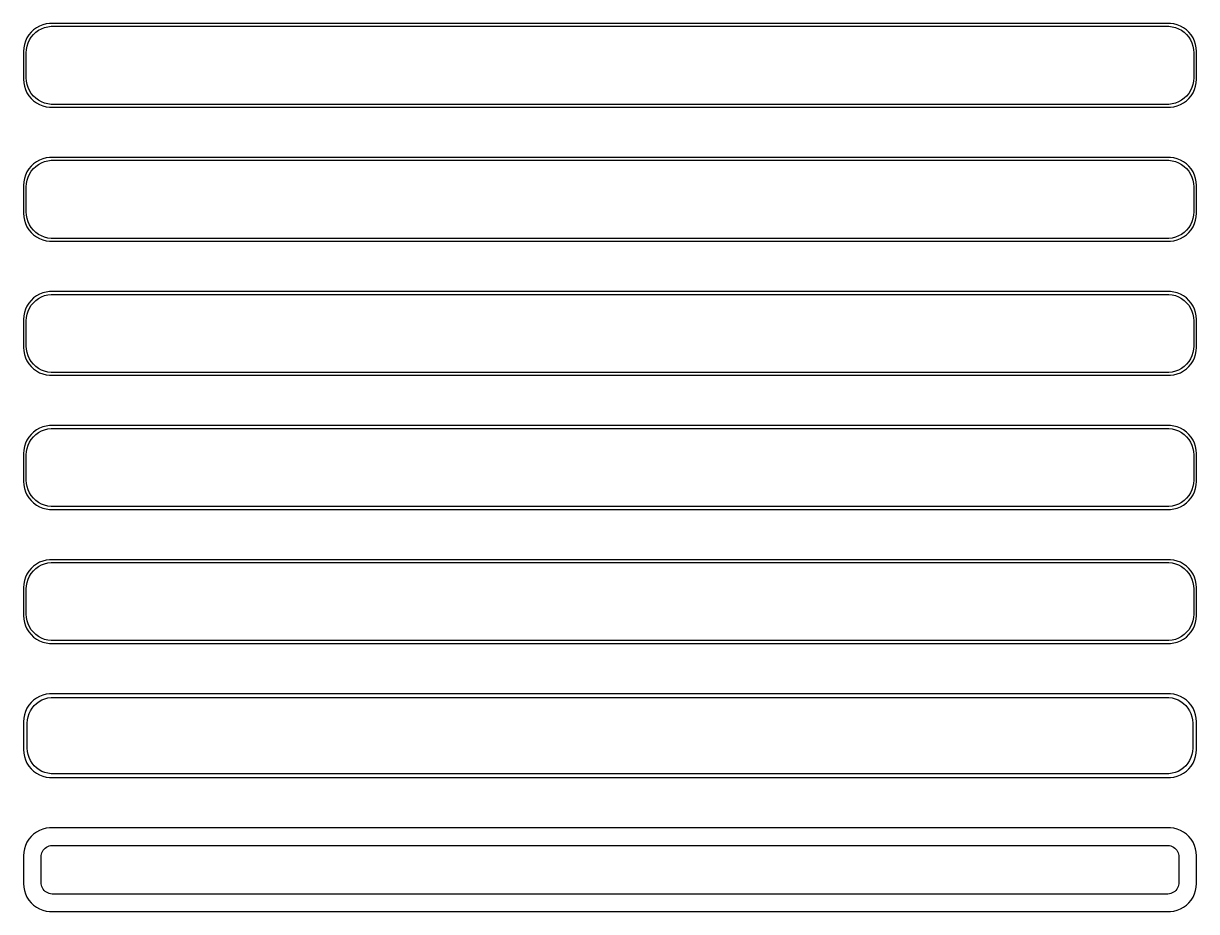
# Model space of a CAD drawing. Header units: metres. Extents: x -105 to 105, y 353 to 703.
# Drawn here: x -105 to 105, y 352.5 to 511.5 of the extents above; entities that cross this region are included whole.
import ezdxf

# ---------------------------------------------------------------- set-up
doc = ezdxf.new("R2010")
doc.units = ezdxf.units.M

msp = doc.modelspace()

# ---------------------------------------------------------------- linework, layer by layer
for p, q in [((-103.187, 510.353), (-103.645, 509.923)), ((-102.679, 510.722), (-103.187, 510.353)), ((-102.129, 511.024), (-102.679, 510.722)), ((-102.295, 510.261), (-101.772, 510.548)), ((-101.545, 511.255), (-102.129, 511.024)), ((-101.772, 510.548), (-101.218, 510.768)), ((-100.937, 511.411), (-101.545, 511.255)), ((-101.218, 510.768), (-100.64, 510.916)), ((-100.314, 511.49), (-100.937, 511.411)), ((-100.64, 510.916), (-100.048, 510.991)), ((100.314, 511.49), (-100.314, 511.49)), ((-100.048, 510.991), (100.048, 510.991)), ((100.048, 510.991), (100.64, 510.916)), ((100.937, 511.411), (100.314, 511.49)), ((100.64, 510.916), (101.218, 510.768)), ((101.545, 511.255), (100.937, 511.411)), ((101.218, 510.768), (101.772, 510.548)), ((102.129, 511.024), (101.545, 511.255)), ((101.772, 510.548), (102.295, 510.261)), ((102.679, 510.722), (102.129, 511.024)), ((103.187, 510.353), (102.679, 510.722)), ((103.645, 509.923), (103.187, 510.353)), ((-104.649, 508.341), (-104.843, 507.743)), ((-104.382, 508.909), (-104.649, 508.341)), ((-104.045, 509.439), (-104.382, 508.909)), ((-104.166, 507.999), (-103.912, 508.538)), ((-103.645, 509.923), (-104.045, 509.439)), ((-103.912, 508.538), (-103.593, 509.042)), ((-103.593, 509.042), (-103.213, 509.502)), ((-103.213, 509.502), (-102.778, 509.91)), ((-102.778, 509.91), (-102.295, 510.261)), ((102.295, 510.261), (102.778, 509.91)), ((102.778, 509.91), (103.213, 509.502)), ((103.213, 509.502), (103.593, 509.042)), ((103.593, 509.042), (103.912, 508.538)), ((104.045, 509.439), (103.645, 509.923)), ((103.912, 508.538), (104.166, 507.999)), ((104.382, 508.909), (104.045, 509.439)), ((104.649, 508.341), (104.382, 508.909)), ((104.843, 507.743), (104.649, 508.341)), ((-104.961, 507.127), (-105, 506.5)), ((-105, 506.5), (-105, 501.5)), ((-104.843, 507.743), (-104.961, 507.127)), ((-104.5, 506.25), (-104.463, 506.845)), ((-104.5, 501.75), (-104.5, 506.25)), ((-104.463, 506.845), (-104.351, 507.431)), ((-104.351, 507.431), (-104.166, 507.999)), ((104.166, 507.999), (104.351, 507.431)), ((104.351, 507.431), (104.463, 506.845)), ((104.463, 506.845), (104.5, 506.25)), ((104.5, 506.25), (104.5, 501.75)), ((104.961, 507.127), (104.843, 507.743)), ((105, 506.5), (104.961, 507.127)), ((105, 501.5), (105, 506.5)), ((-105, 501.5), (-104.961, 500.873)), ((-104.961, 500.873), (-104.843, 500.257)), ((-104.843, 500.257), (-104.649, 499.659)), ((-104.463, 501.155), (-104.5, 501.75)), ((-104.351, 500.569), (-104.463, 501.155)), ((-104.166, 500.001), (-104.351, 500.569)), ((-103.912, 499.462), (-104.166, 500.001)), ((104.166, 500.001), (103.912, 499.462)), ((104.351, 500.569), (104.166, 500.001)), ((104.463, 501.155), (104.351, 500.569)), ((104.5, 501.75), (104.463, 501.155)), ((104.649, 499.659), (104.843, 500.257)), ((104.843, 500.257), (104.961, 500.873)), ((104.961, 500.873), (105, 501.5)), ((-104.649, 499.659), (-104.382, 499.091)), ((-104.382, 499.091), (-104.045, 498.561)), ((-104.045, 498.561), (-103.645, 498.077)), ((-103.593, 498.958), (-103.912, 499.462)), ((-103.645, 498.077), (-103.187, 497.647)), ((-103.213, 498.498), (-103.593, 498.958)), ((-102.778, 498.09), (-103.213, 498.498)), ((-102.295, 497.739), (-102.778, 498.09)), ((-101.772, 497.452), (-102.295, 497.739)), ((102.295, 497.739), (101.772, 497.452)), ((102.778, 498.09), (102.295, 497.739)), ((103.213, 498.498), (102.778, 498.09)), ((103.187, 497.647), (103.645, 498.077)), ((103.593, 498.958), (103.213, 498.498)), ((103.912, 499.462), (103.593, 498.958)), ((103.645, 498.077), (104.045, 498.561)), ((104.045, 498.561), (104.382, 499.091)), ((104.382, 499.091), (104.649, 499.659)), ((-103.187, 497.647), (-102.679, 497.278)), ((-102.679, 497.278), (-102.129, 496.976)), ((-102.129, 496.976), (-101.545, 496.745)), ((-101.218, 497.232), (-101.772, 497.452)), ((-101.545, 496.745), (-100.937, 496.589)), ((-100.64, 497.084), (-101.218, 497.232)), ((-100.937, 496.589), (-100.314, 496.51)), ((-100.048, 497.009), (-100.64, 497.084)), ((-100.314, 496.51), (100.314, 496.51)), ((100.048, 497.009), (-100.048, 497.009)), ((100.64, 497.084), (100.048, 497.009)), ((100.314, 496.51), (100.937, 496.589)), ((101.218, 497.232), (100.64, 497.084)), ((100.937, 496.589), (101.545, 496.745)), ((101.772, 497.452), (101.218, 497.232)), ((101.545, 496.745), (102.129, 496.976)), ((102.129, 496.976), (102.679, 497.278)), ((102.679, 497.278), (103.187, 497.647)), ((-101.545, 487.255), (-102.129, 487.024)), ((-100.937, 487.411), (-101.545, 487.255)), ((-100.314, 487.49), (-100.937, 487.411)), ((100.314, 487.49), (-100.314, 487.49)), ((100.937, 487.411), (100.314, 487.49)), ((101.545, 487.255), (100.937, 487.411)), ((102.129, 487.024), (101.545, 487.255)), ((-104.045, 485.439), (-104.382, 484.909)), ((-103.645, 485.923), (-104.045, 485.439)), ((-103.187, 486.353), (-103.645, 485.923)), ((-103.593, 485.042), (-103.213, 485.502)), ((-103.213, 485.502), (-102.778, 485.91)), ((-102.679, 486.722), (-103.187, 486.353)), ((-102.778, 485.91), (-102.295, 486.261)), ((-102.129, 487.024), (-102.679, 486.722)), ((-102.295, 486.261), (-101.772, 486.548)), ((-101.772, 486.548), (-101.218, 486.768)), ((-101.218, 486.768), (-100.64, 486.916)), ((-100.64, 486.916), (-100.048, 486.991)), ((-100.048, 486.991), (100.048, 486.991)), ((100.048, 486.991), (100.64, 486.916)), ((100.64, 486.916), (101.218, 486.768)), ((101.218, 486.768), (101.772, 486.548)), ((101.772, 486.548), (102.295, 486.261)), ((102.679, 486.722), (102.129, 487.024)), ((102.295, 486.261), (102.778, 485.91)), ((103.187, 486.353), (102.679, 486.722)), ((102.778, 485.91), (103.213, 485.502)), ((103.645, 485.923), (103.187, 486.353)), ((103.213, 485.502), (103.593, 485.042)), ((104.045, 485.439), (103.645, 485.923)), ((104.382, 484.909), (104.045, 485.439)), ((-104.961, 483.127), (-105, 482.5)), ((-104.843, 483.743), (-104.961, 483.127)), ((-104.649, 484.341), (-104.843, 483.743)), ((-104.382, 484.909), (-104.649, 484.341)), ((-104.463, 482.845), (-104.351, 483.431)), ((-104.351, 483.431), (-104.166, 483.999)), ((-104.166, 483.999), (-103.912, 484.538)), ((-103.912, 484.538), (-103.593, 485.042)), ((103.593, 485.042), (103.912, 484.538)), ((103.912, 484.538), (104.166, 483.999)), ((104.166, 483.999), (104.351, 483.431)), ((104.351, 483.431), (104.463, 482.845)), ((104.649, 484.341), (104.382, 484.909)), ((104.843, 483.743), (104.649, 484.341)), ((104.961, 483.127), (104.843, 483.743)), ((105, 482.5), (104.961, 483.127)), ((-105, 482.5), (-105, 477.5)), ((-104.5, 482.25), (-104.463, 482.845)), ((-104.5, 477.75), (-104.5, 482.25)), ((104.463, 482.845), (104.5, 482.25)), ((104.5, 482.25), (104.5, 477.75)), ((105, 477.5), (105, 482.5)), ((-105, 477.5), (-104.961, 476.873)), ((-104.961, 476.873), (-104.843, 476.257)), ((-104.463, 477.155), (-104.5, 477.75)), ((-104.351, 476.569), (-104.463, 477.155)), ((104.463, 477.155), (104.351, 476.569)), ((104.5, 477.75), (104.463, 477.155)), ((104.843, 476.257), (104.961, 476.873)), ((104.961, 476.873), (105, 477.5)), ((-104.843, 476.257), (-104.649, 475.659)), ((-104.649, 475.659), (-104.382, 475.091)), ((-104.382, 475.091), (-104.045, 474.561)), ((-104.166, 476.001), (-104.351, 476.569)), ((-103.912, 475.462), (-104.166, 476.001)), ((-103.593, 474.958), (-103.912, 475.462)), ((-103.213, 474.498), (-103.593, 474.958)), ((103.593, 474.958), (103.213, 474.498)), ((103.912, 475.462), (103.593, 474.958)), ((104.166, 476.001), (103.912, 475.462)), ((104.045, 474.561), (104.382, 475.091)), ((104.351, 476.569), (104.166, 476.001)), ((104.382, 475.091), (104.649, 475.659)), ((104.649, 475.659), (104.843, 476.257)), ((-104.045, 474.561), (-103.645, 474.077)), ((-103.645, 474.077), (-103.187, 473.647)), ((-102.778, 474.09), (-103.213, 474.498)), ((-103.187, 473.647), (-102.679, 473.278)), ((-102.295, 473.739), (-102.778, 474.09)), ((-102.679, 473.278), (-102.129, 472.976)), ((-101.772, 473.452), (-102.295, 473.739)), ((-102.129, 472.976), (-101.545, 472.745)), ((-101.218, 473.232), (-101.772, 473.452)), ((-101.545, 472.745), (-100.937, 472.589)), ((-100.64, 473.084), (-101.218, 473.232)), ((-100.937, 472.589), (-100.314, 472.51)), ((-100.048, 473.009), (-100.64, 473.084)), ((-100.314, 472.51), (100.314, 472.51)), ((100.048, 473.009), (-100.048, 473.009)), ((100.64, 473.084), (100.048, 473.009)), ((100.314, 472.51), (100.937, 472.589)), ((101.218, 473.232), (100.64, 473.084)), ((100.937, 472.589), (101.545, 472.745)), ((101.772, 473.452), (101.218, 473.232)), ((101.545, 472.745), (102.129, 472.976)), ((102.295, 473.739), (101.772, 473.452)), ((102.129, 472.976), (102.679, 473.278)), ((102.778, 474.09), (102.295, 473.739)), ((102.679, 473.278), (103.187, 473.647)), ((103.213, 474.498), (102.778, 474.09)), ((103.187, 473.647), (103.645, 474.077)), ((103.645, 474.077), (104.045, 474.561)), ((-103.187, 462.353), (-103.645, 461.923)), ((-102.679, 462.722), (-103.187, 462.353)), ((-102.778, 461.91), (-102.295, 462.261)), ((-102.129, 463.024), (-102.679, 462.722)), ((-102.295, 462.261), (-101.772, 462.548)), ((-101.545, 463.255), (-102.129, 463.024)), ((-101.772, 462.548), (-101.218, 462.768)), ((-100.937, 463.411), (-101.545, 463.255)), ((-101.218, 462.768), (-100.64, 462.916)), ((-100.314, 463.49), (-100.937, 463.411)), ((-100.64, 462.916), (-100.048, 462.991)), ((100.314, 463.49), (-100.314, 463.49)), ((-100.048, 462.991), (100.048, 462.991)), ((100.048, 462.991), (100.64, 462.916)), ((100.937, 463.411), (100.314, 463.49)), ((100.64, 462.916), (101.218, 462.768)), ((101.545, 463.255), (100.937, 463.411)), ((101.218, 462.768), (101.772, 462.548)), ((102.129, 463.024), (101.545, 463.255)), ((101.772, 462.548), (102.295, 462.261)), ((102.679, 462.722), (102.129, 463.024)), ((102.295, 462.261), (102.778, 461.91)), ((103.187, 462.353), (102.679, 462.722)), ((103.645, 461.923), (103.187, 462.353)), ((-104.649, 460.341), (-104.843, 459.743)), ((-104.382, 460.909), (-104.649, 460.341)), ((-104.045, 461.439), (-104.382, 460.909)), ((-104.351, 459.431), (-104.166, 459.999)), ((-104.166, 459.999), (-103.912, 460.538)), ((-103.645, 461.923), (-104.045, 461.439)), ((-103.912, 460.538), (-103.593, 461.042)), ((-103.593, 461.042), (-103.213, 461.502)), ((-103.213, 461.502), (-102.778, 461.91)), ((102.778, 461.91), (103.213, 461.502)), ((103.213, 461.502), (103.593, 461.042)), ((103.593, 461.042), (103.912, 460.538)), ((104.045, 461.439), (103.645, 461.923)), ((103.912, 460.538), (104.166, 459.999)), ((104.382, 460.909), (104.045, 461.439)), ((104.166, 459.999), (104.351, 459.431)), ((104.649, 460.341), (104.382, 460.909)), ((104.843, 459.743), (104.649, 460.341)), ((-104.961, 459.127), (-105, 458.5)), ((-105, 458.5), (-105, 453.5)), ((-104.843, 459.743), (-104.961, 459.127)), ((-104.5, 458.25), (-104.463, 458.845)), ((-104.5, 453.75), (-104.5, 458.25)), ((-104.463, 458.845), (-104.351, 459.431)), ((104.351, 459.431), (104.463, 458.845)), ((104.463, 458.845), (104.5, 458.25)), ((104.5, 458.25), (104.5, 453.75)), ((104.961, 459.127), (104.843, 459.743)), ((105, 458.5), (104.961, 459.127)), ((105, 453.5), (105, 458.5)), ((-104.463, 453.155), (-104.5, 453.75)), ((104.5, 453.75), (104.463, 453.155)), ((-105, 453.5), (-104.961, 452.873)), ((-104.961, 452.873), (-104.843, 452.257)), ((-104.843, 452.257), (-104.649, 451.659)), ((-104.649, 451.659), (-104.382, 451.091)), ((-104.351, 452.569), (-104.463, 453.155)), ((-104.166, 452.001), (-104.351, 452.569)), ((-103.912, 451.462), (-104.166, 452.001)), ((104.166, 452.001), (103.912, 451.462)), ((104.351, 452.569), (104.166, 452.001)), ((104.463, 453.155), (104.351, 452.569)), ((104.382, 451.091), (104.649, 451.659)), ((104.649, 451.659), (104.843, 452.257)), ((104.843, 452.257), (104.961, 452.873)), ((104.961, 452.873), (105, 453.5)), ((-104.382, 451.091), (-104.045, 450.561)), ((-104.045, 450.561), (-103.645, 450.077)), ((-103.593, 450.958), (-103.912, 451.462)), ((-103.645, 450.077), (-103.187, 449.647)), ((-103.213, 450.498), (-103.593, 450.958)), ((-102.778, 450.09), (-103.213, 450.498)), ((-103.187, 449.647), (-102.679, 449.278)), ((-102.295, 449.739), (-102.778, 450.09)), ((-101.772, 449.452), (-102.295, 449.739)), ((-101.218, 449.232), (-101.772, 449.452)), ((101.772, 449.452), (101.218, 449.232)), ((102.295, 449.739), (101.772, 449.452)), ((102.778, 450.09), (102.295, 449.739)), ((102.679, 449.278), (103.187, 449.647)), ((103.213, 450.498), (102.778, 450.09)), ((103.187, 449.647), (103.645, 450.077)), ((103.593, 450.958), (103.213, 450.498)), ((103.912, 451.462), (103.593, 450.958)), ((103.645, 450.077), (104.045, 450.561)), ((104.045, 450.561), (104.382, 451.091)), ((-102.679, 449.278), (-102.129, 448.976)), ((-102.129, 448.976), (-101.545, 448.745)), ((-101.545, 448.745), (-100.937, 448.589)), ((-100.64, 449.084), (-101.218, 449.232)), ((-100.937, 448.589), (-100.314, 448.51)), ((-100.048, 449.009), (-100.64, 449.084)), ((-100.314, 448.51), (100.314, 448.51)), ((100.048, 449.009), (-100.048, 449.009)), ((100.64, 449.084), (100.048, 449.009)), ((100.314, 448.51), (100.937, 448.589)), ((101.218, 449.232), (100.64, 449.084)), ((100.937, 448.589), (101.545, 448.745)), ((101.545, 448.745), (102.129, 448.976)), ((102.129, 448.976), (102.679, 449.278)), ((-102.129, 439.024), (-102.679, 438.722)), ((-101.545, 439.255), (-102.129, 439.024)), ((-100.937, 439.411), (-101.545, 439.255)), ((-101.218, 438.768), (-100.64, 438.916)), ((-100.314, 439.49), (-100.937, 439.411)), ((-100.64, 438.916), (-100.048, 438.991)), ((100.314, 439.49), (-100.314, 439.49)), ((-100.048, 438.991), (100.048, 438.991)), ((100.048, 438.991), (100.64, 438.916)), ((100.937, 439.411), (100.314, 439.49)), ((100.64, 438.916), (101.218, 438.768)), ((101.545, 439.255), (100.937, 439.411)), ((102.129, 439.024), (101.545, 439.255)), ((102.679, 438.722), (102.129, 439.024)), ((-104.382, 436.909), (-104.649, 436.341)), ((-104.045, 437.439), (-104.382, 436.909)), ((-103.645, 437.923), (-104.045, 437.439)), ((-103.912, 436.538), (-103.593, 437.042)), ((-103.187, 438.353), (-103.645, 437.923)), ((-103.593, 437.042), (-103.213, 437.502)), ((-103.213, 437.502), (-102.778, 437.91)), ((-102.679, 438.722), (-103.187, 438.353)), ((-102.778, 437.91), (-102.295, 438.261)), ((-102.295, 438.261), (-101.772, 438.548)), ((-101.772, 438.548), (-101.218, 438.768)), ((101.218, 438.768), (101.772, 438.548)), ((101.772, 438.548), (102.295, 438.261)), ((102.295, 438.261), (102.778, 437.91)), ((103.187, 438.353), (102.679, 438.722)), ((102.778, 437.91), (103.213, 437.502)), ((103.645, 437.923), (103.187, 438.353)), ((103.213, 437.502), (103.593, 437.042)), ((103.593, 437.042), (103.912, 436.538)), ((104.045, 437.439), (103.645, 437.923)), ((104.382, 436.909), (104.045, 437.439)), ((104.649, 436.341), (104.382, 436.909)), ((-104.961, 435.127), (-105, 434.5)), ((-104.843, 435.743), (-104.961, 435.127)), ((-104.649, 436.341), (-104.843, 435.743)), ((-104.5, 434.25), (-104.463, 434.845)), ((-104.463, 434.845), (-104.351, 435.431)), ((-104.351, 435.431), (-104.166, 435.999)), ((-104.166, 435.999), (-103.912, 436.538)), ((103.912, 436.538), (104.166, 435.999)), ((104.166, 435.999), (104.351, 435.431)), ((104.351, 435.431), (104.463, 434.845)), ((104.463, 434.845), (104.5, 434.25)), ((104.843, 435.743), (104.649, 436.341)), ((104.961, 435.127), (104.843, 435.743)), ((105, 434.5), (104.961, 435.127)), ((-105, 434.5), (-105, 429.5)), ((-104.5, 429.75), (-104.5, 434.25)), ((104.5, 434.25), (104.5, 429.75)), ((105, 429.5), (105, 434.5)), ((-105, 429.5), (-104.961, 428.873)), ((-104.961, 428.873), (-104.843, 428.257)), ((-104.463, 429.155), (-104.5, 429.75)), ((-104.351, 428.569), (-104.463, 429.155)), ((-104.166, 428.001), (-104.351, 428.569)), ((104.351, 428.569), (104.166, 428.001)), ((104.463, 429.155), (104.351, 428.569)), ((104.5, 429.75), (104.463, 429.155)), ((104.843, 428.257), (104.961, 428.873)), ((104.961, 428.873), (105, 429.5)), ((-104.843, 428.257), (-104.649, 427.659)), ((-104.649, 427.659), (-104.382, 427.091)), ((-104.382, 427.091), (-104.045, 426.561)), ((-103.912, 427.462), (-104.166, 428.001)), ((-104.045, 426.561), (-103.645, 426.077)), ((-103.593, 426.958), (-103.912, 427.462)), ((-103.213, 426.498), (-103.593, 426.958)), ((-102.778, 426.09), (-103.213, 426.498)), ((103.213, 426.498), (102.778, 426.09)), ((103.593, 426.958), (103.213, 426.498)), ((103.912, 427.462), (103.593, 426.958)), ((103.645, 426.077), (104.045, 426.561)), ((104.166, 428.001), (103.912, 427.462)), ((104.045, 426.561), (104.382, 427.091)), ((104.382, 427.091), (104.649, 427.659)), ((104.649, 427.659), (104.843, 428.257)), ((-103.645, 426.077), (-103.187, 425.647)), ((-103.187, 425.647), (-102.679, 425.278)), ((-102.295, 425.739), (-102.778, 426.09)), ((-102.679, 425.278), (-102.129, 424.976)), ((-101.772, 425.452), (-102.295, 425.739)), ((-102.129, 424.976), (-101.545, 424.745)), ((-101.218, 425.232), (-101.772, 425.452)), ((-101.545, 424.745), (-100.937, 424.589)), ((-100.64, 425.084), (-101.218, 425.232)), ((-100.937, 424.589), (-100.314, 424.51)), ((-100.048, 425.009), (-100.64, 425.084)), ((-100.314, 424.51), (100.314, 424.51)), ((100.048, 425.009), (-100.048, 425.009)), ((100.64, 425.084), (100.048, 425.009)), ((100.314, 424.51), (100.937, 424.589)), ((101.218, 425.232), (100.64, 425.084)), ((100.937, 424.589), (101.545, 424.745)), ((101.772, 425.452), (101.218, 425.232)), ((101.545, 424.745), (102.129, 424.976)), ((102.295, 425.739), (101.772, 425.452)), ((102.129, 424.976), (102.679, 425.278)), ((102.778, 426.09), (102.295, 425.739)), ((102.679, 425.278), (103.187, 425.647)), ((103.187, 425.647), (103.645, 426.077)), ((-103.645, 413.923), (-104.045, 413.439)), ((-103.187, 414.353), (-103.645, 413.923)), ((-103.213, 413.502), (-102.778, 413.91)), ((-102.679, 414.722), (-103.187, 414.353)), ((-102.778, 413.91), (-102.295, 414.261)), ((-102.129, 415.024), (-102.679, 414.722)), ((-102.295, 414.261), (-101.772, 414.548)), ((-101.545, 415.255), (-102.129, 415.024)), ((-101.772, 414.548), (-101.218, 414.768)), ((-100.937, 415.411), (-101.545, 415.255)), ((-101.218, 414.768), (-100.64, 414.916)), ((-100.314, 415.49), (-100.937, 415.411)), ((-100.64, 414.916), (-100.048, 414.991)), ((100.314, 415.49), (-100.314, 415.49)), ((-100.048, 414.991), (100.048, 414.991)), ((100.048, 414.991), (100.64, 414.916)), ((100.937, 415.411), (100.314, 415.49)), ((100.64, 414.916), (101.218, 414.768)), ((101.545, 415.255), (100.937, 415.411)), ((101.218, 414.768), (101.772, 414.548)), ((102.129, 415.024), (101.545, 415.255)), ((101.772, 414.548), (102.295, 414.261)), ((102.679, 414.722), (102.129, 415.024)), ((102.295, 414.261), (102.778, 413.91)), ((103.187, 414.353), (102.679, 414.722)), ((102.778, 413.91), (103.213, 413.502)), ((103.645, 413.923), (103.187, 414.353)), ((104.045, 413.439), (103.645, 413.923)), ((-104.843, 411.743), (-104.961, 411.127)), ((-104.649, 412.341), (-104.843, 411.743)), ((-104.382, 412.909), (-104.649, 412.341)), ((-104.045, 413.439), (-104.382, 412.909)), ((-104.351, 411.431), (-104.166, 411.999)), ((-104.166, 411.999), (-103.912, 412.538)), ((-103.912, 412.538), (-103.593, 413.042)), ((-103.593, 413.042), (-103.213, 413.502)), ((103.213, 413.502), (103.593, 413.042)), ((103.593, 413.042), (103.912, 412.538)), ((103.912, 412.538), (104.166, 411.999)), ((104.382, 412.909), (104.045, 413.439)), ((104.166, 411.999), (104.351, 411.431)), ((104.649, 412.341), (104.382, 412.909)), ((104.843, 411.743), (104.649, 412.341)), ((104.961, 411.127), (104.843, 411.743)), ((-104.961, 411.127), (-105, 410.5)), ((-105, 410.5), (-105, 405.5)), ((-104.5, 410.25), (-104.463, 410.845)), ((-104.5, 405.75), (-104.5, 410.25)), ((-104.463, 410.845), (-104.351, 411.431)), ((104.351, 411.431), (104.463, 410.845)), ((104.463, 410.845), (104.5, 410.25)), ((104.5, 410.25), (104.5, 405.75)), ((105, 410.5), (104.961, 411.127)), ((105, 405.5), (105, 410.5)), ((-105, 405.5), (-104.961, 404.873)), ((-104.463, 405.155), (-104.5, 405.75)), ((104.5, 405.75), (104.463, 405.155)), ((104.961, 404.873), (105, 405.5)), ((-104.961, 404.873), (-104.843, 404.257)), ((-104.843, 404.257), (-104.649, 403.659)), ((-104.649, 403.659), (-104.382, 403.091)), ((-104.351, 404.569), (-104.463, 405.155)), ((-104.166, 404.001), (-104.351, 404.569)), ((-103.912, 403.462), (-104.166, 404.001)), ((-103.593, 402.958), (-103.912, 403.462)), ((103.912, 403.462), (103.593, 402.958)), ((104.166, 404.001), (103.912, 403.462)), ((104.351, 404.569), (104.166, 404.001)), ((104.463, 405.155), (104.351, 404.569)), ((104.382, 403.091), (104.649, 403.659)), ((104.649, 403.659), (104.843, 404.257)), ((104.843, 404.257), (104.961, 404.873)), ((-104.382, 403.091), (-104.045, 402.561)), ((-104.045, 402.561), (-103.645, 402.077)), ((-103.645, 402.077), (-103.187, 401.647)), ((-103.213, 402.498), (-103.593, 402.958)), ((-102.778, 402.09), (-103.213, 402.498)), ((-103.187, 401.647), (-102.679, 401.278)), ((-102.295, 401.739), (-102.778, 402.09)), ((-102.679, 401.278), (-102.129, 400.976)), ((-101.772, 401.452), (-102.295, 401.739)), ((-101.218, 401.232), (-101.772, 401.452)), ((-100.64, 401.084), (-101.218, 401.232)), ((101.218, 401.232), (100.64, 401.084)), ((101.772, 401.452), (101.218, 401.232)), ((102.295, 401.739), (101.772, 401.452)), ((102.129, 400.976), (102.679, 401.278)), ((102.778, 402.09), (102.295, 401.739)), ((102.679, 401.278), (103.187, 401.647)), ((103.213, 402.498), (102.778, 402.09)), ((103.187, 401.647), (103.645, 402.077)), ((103.593, 402.958), (103.213, 402.498)), ((103.645, 402.077), (104.045, 402.561)), ((104.045, 402.561), (104.382, 403.091)), ((-102.129, 400.976), (-101.545, 400.745)), ((-101.545, 400.745), (-100.937, 400.589)), ((-100.937, 400.589), (-100.314, 400.51)), ((-100.048, 401.009), (-100.64, 401.084)), ((-100.314, 400.51), (100.314, 400.51)), ((100.048, 401.009), (-100.048, 401.009)), ((100.64, 401.084), (100.048, 401.009)), ((100.314, 400.51), (100.937, 400.589)), ((100.937, 400.589), (101.545, 400.745)), ((101.545, 400.745), (102.129, 400.976)), ((-102.679, 390.722), (-103.187, 390.353)), ((-102.129, 391.024), (-102.679, 390.722)), ((-101.545, 391.255), (-102.129, 391.024)), ((-101.699, 390.393), (-101.165, 390.604)), ((-100.937, 391.411), (-101.545, 391.255)), ((-101.165, 390.604), (-100.608, 390.747)), ((-100.314, 391.49), (-100.937, 391.411)), ((-100.608, 390.747), (-100.037, 390.819)), ((100.314, 391.49), (-100.314, 391.49)), ((-100.037, 390.819), (100.037, 390.819)), ((100.037, 390.819), (100.608, 390.747)), ((100.937, 391.411), (100.314, 391.49)), ((100.608, 390.747), (101.165, 390.604)), ((101.545, 391.255), (100.937, 391.411)), ((101.165, 390.604), (101.699, 390.393)), ((102.129, 391.024), (101.545, 391.255)), ((102.679, 390.722), (102.129, 391.024)), ((103.187, 390.353), (102.679, 390.722)), ((-104.382, 388.909), (-104.649, 388.341)), ((-104.045, 389.439), (-104.382, 388.909)), ((-103.645, 389.923), (-104.045, 389.439)), ((-103.762, 388.456), (-103.454, 388.941)), ((-103.187, 390.353), (-103.645, 389.923)), ((-103.454, 388.941), (-103.088, 389.384)), ((-103.088, 389.384), (-102.668, 389.778)), ((-102.668, 389.778), (-102.203, 390.116)), ((-102.203, 390.116), (-101.699, 390.393)), ((101.699, 390.393), (102.203, 390.116)), ((102.203, 390.116), (102.668, 389.778)), ((102.668, 389.778), (103.088, 389.384)), ((103.088, 389.384), (103.454, 388.941)), ((103.645, 389.923), (103.187, 390.353)), ((103.454, 388.941), (103.762, 388.456)), ((104.045, 389.439), (103.645, 389.923)), ((104.382, 388.909), (104.045, 389.439)), ((104.649, 388.341), (104.382, 388.909)), ((-104.961, 387.127), (-105, 386.5)), ((-105, 386.5), (-105, 381.5)), ((-104.843, 387.743), (-104.961, 387.127)), ((-104.649, 388.341), (-104.843, 387.743)), ((-104.328, 386.25), (-104.292, 386.824)), ((-104.292, 386.824), (-104.185, 387.389)), ((-104.185, 387.389), (-104.007, 387.935)), ((-104.007, 387.935), (-103.762, 388.456)), ((103.762, 388.456), (104.007, 387.935)), ((104.007, 387.935), (104.185, 387.389)), ((104.185, 387.389), (104.292, 386.824)), ((104.292, 386.824), (104.328, 386.25)), ((104.843, 387.743), (104.649, 388.341)), ((104.961, 387.127), (104.843, 387.743)), ((105, 386.5), (104.961, 387.127)), ((105, 381.5), (105, 386.5)), ((-104.328, 381.75), (-104.328, 386.25)), ((104.328, 386.25), (104.328, 381.75)), ((-105, 381.5), (-104.961, 380.873)), ((-104.961, 380.873), (-104.843, 380.257)), ((-104.843, 380.257), (-104.649, 379.659)), ((-104.292, 381.176), (-104.328, 381.75)), ((-104.185, 380.611), (-104.292, 381.176)), ((-104.007, 380.065), (-104.185, 380.611)), ((104.185, 380.611), (104.007, 380.065)), ((104.292, 381.176), (104.185, 380.611)), ((104.328, 381.75), (104.292, 381.176)), ((104.649, 379.659), (104.843, 380.257)), ((104.843, 380.257), (104.961, 380.873)), ((104.961, 380.873), (105, 381.5)), ((-104.649, 379.659), (-104.382, 379.091)), ((-104.382, 379.091), (-104.045, 378.561)), ((-104.045, 378.561), (-103.645, 378.077)), ((-103.762, 379.544), (-104.007, 380.065)), ((-103.454, 379.059), (-103.762, 379.544)), ((-103.645, 378.077), (-103.187, 377.647)), ((-103.088, 378.616), (-103.454, 379.059)), ((-102.668, 378.222), (-103.088, 378.616)), ((-102.203, 377.884), (-102.668, 378.222)), ((102.668, 378.222), (102.203, 377.884)), ((103.088, 378.616), (102.668, 378.222)), ((103.454, 379.059), (103.088, 378.616)), ((103.187, 377.647), (103.645, 378.077)), ((103.762, 379.544), (103.454, 379.059)), ((103.645, 378.077), (104.045, 378.561)), ((104.007, 380.065), (103.762, 379.544)), ((104.045, 378.561), (104.382, 379.091)), ((104.382, 379.091), (104.649, 379.659)), ((-103.187, 377.647), (-102.679, 377.278)), ((-102.679, 377.278), (-102.129, 376.976)), ((-101.699, 377.607), (-102.203, 377.884)), ((-102.129, 376.976), (-101.545, 376.745)), ((-101.165, 377.396), (-101.699, 377.607)), ((-101.545, 376.745), (-100.937, 376.589)), ((-100.608, 377.253), (-101.165, 377.396)), ((-100.937, 376.589), (-100.314, 376.51)), ((-100.037, 377.181), (-100.608, 377.253)), ((-100.314, 376.51), (100.314, 376.51)), ((100.037, 377.181), (-100.037, 377.181)), ((100.608, 377.253), (100.037, 377.181)), ((100.314, 376.51), (100.937, 376.589)), ((101.165, 377.396), (100.608, 377.253)), ((100.937, 376.589), (101.545, 376.745)), ((101.699, 377.607), (101.165, 377.396)), ((101.545, 376.745), (102.129, 376.976)), ((102.203, 377.884), (101.699, 377.607)), ((102.129, 376.976), (102.679, 377.278)), ((102.679, 377.278), (103.187, 377.647)), ((-104.045, 365.439), (-104.382, 364.909)), ((-103.645, 365.923), (-104.045, 365.439)), ((-103.187, 366.353), (-103.645, 365.923)), ((-102.679, 366.722), (-103.187, 366.353)), ((-102.129, 367.024), (-102.679, 366.722)), ((-101.545, 367.255), (-102.129, 367.024)), ((-100.937, 367.411), (-101.545, 367.255)), ((-100.314, 367.49), (-100.937, 367.411)), ((100.314, 367.49), (-100.314, 367.49)), ((100.937, 367.411), (100.314, 367.49)), ((101.545, 367.255), (100.937, 367.411)), ((102.129, 367.024), (101.545, 367.255)), ((102.679, 366.722), (102.129, 367.024)), ((103.187, 366.353), (102.679, 366.722)), ((103.645, 365.923), (103.187, 366.353)), ((104.045, 365.439), (103.645, 365.923)), ((104.382, 364.909), (104.045, 365.439)), ((-104.843, 363.743), (-104.961, 363.127)), ((-104.649, 364.341), (-104.843, 363.743)), ((-104.382, 364.909), (-104.649, 364.341)), ((-101.599, 363.266), (-101.457, 363.49)), ((-101.457, 363.49), (-101.288, 363.694)), ((-101.288, 363.694), (-101.095, 363.875)), ((-101.095, 363.875), (-100.88, 364.031)), ((-100.88, 364.031), (-100.648, 364.159)), ((-100.648, 364.159), (-100.402, 364.256)), ((-100.402, 364.256), (-100.145, 364.322)), ((-100.145, 364.322), (-99.882, 364.355)), ((-99.882, 364.355), (99.882, 364.355)), ((99.882, 364.355), (100.145, 364.322)), ((100.145, 364.322), (100.402, 364.256)), ((100.402, 364.256), (100.648, 364.159)), ((100.648, 364.159), (100.88, 364.031)), ((100.88, 364.031), (101.095, 363.875)), ((101.095, 363.875), (101.288, 363.694)), ((101.288, 363.694), (101.457, 363.49)), ((101.457, 363.49), (101.599, 363.266)), ((104.649, 364.341), (104.382, 364.909)), ((104.843, 363.743), (104.649, 364.341)), ((104.961, 363.127), (104.843, 363.743)), ((-104.961, 363.127), (-105, 362.5)), ((-105, 362.5), (-105, 357.5)), ((-101.86, 362.25), (-101.843, 362.514)), ((-101.86, 357.75), (-101.86, 362.25)), ((-101.843, 362.514), (-101.793, 362.775)), ((-101.793, 362.775), (-101.711, 363.027)), ((-101.711, 363.027), (-101.599, 363.266)), ((101.599, 363.266), (101.711, 363.027)), ((101.711, 363.027), (101.793, 362.775)), ((101.793, 362.775), (101.843, 362.514)), ((101.843, 362.514), (101.86, 362.25)), ((101.86, 362.25), (101.86, 357.75)), ((105, 362.5), (104.961, 363.127)), ((105, 357.5), (105, 362.5)), ((-105, 357.5), (-104.961, 356.873)), ((-101.843, 357.486), (-101.86, 357.75)), ((-101.793, 357.225), (-101.843, 357.486)), ((-101.711, 356.973), (-101.793, 357.225)), ((101.793, 357.225), (101.711, 356.973)), ((101.843, 357.486), (101.793, 357.225)), ((101.86, 357.75), (101.843, 357.486)), ((104.961, 356.873), (105, 357.5)), ((-104.961, 356.873), (-104.843, 356.257)), ((-104.843, 356.257), (-104.649, 355.659)), ((-104.649, 355.659), (-104.382, 355.091)), ((-104.382, 355.091), (-104.045, 354.561)), ((-101.599, 356.734), (-101.711, 356.973)), ((-101.457, 356.51), (-101.599, 356.734)), ((-101.288, 356.306), (-101.457, 356.51)), ((-101.095, 356.125), (-101.288, 356.306)), ((-100.88, 355.969), (-101.095, 356.125)), ((-100.648, 355.841), (-100.88, 355.969)), ((-100.402, 355.744), (-100.648, 355.841)), ((-100.145, 355.678), (-100.402, 355.744)), ((-99.882, 355.645), (-100.145, 355.678)), ((99.882, 355.645), (-99.882, 355.645)), ((100.145, 355.678), (99.882, 355.645)), ((100.402, 355.744), (100.145, 355.678)), ((100.648, 355.841), (100.402, 355.744)), ((100.88, 355.969), (100.648, 355.841)), ((101.095, 356.125), (100.88, 355.969)), ((101.288, 356.306), (101.095, 356.125)), ((101.457, 356.51), (101.288, 356.306)), ((101.599, 356.734), (101.457, 356.51)), ((101.711, 356.973), (101.599, 356.734)), ((104.045, 354.561), (104.382, 355.091)), ((104.382, 355.091), (104.649, 355.659)), ((104.649, 355.659), (104.843, 356.257)), ((104.843, 356.257), (104.961, 356.873)), ((-104.045, 354.561), (-103.645, 354.077)), ((-103.645, 354.077), (-103.187, 353.647)), ((-103.187, 353.647), (-102.679, 353.278)), ((-102.679, 353.278), (-102.129, 352.976)), ((-102.129, 352.976), (-101.545, 352.745)), ((101.545, 352.745), (102.129, 352.976)), ((102.129, 352.976), (102.679, 353.278)), ((102.679, 353.278), (103.187, 353.647)), ((103.187, 353.647), (103.645, 354.077)), ((103.645, 354.077), (104.045, 354.561)), ((-101.545, 352.745), (-100.937, 352.589)), ((-100.937, 352.589), (-100.314, 352.51)), ((-100.314, 352.51), (100.314, 352.51)), ((100.314, 352.51), (100.937, 352.589)), ((100.937, 352.589), (101.545, 352.745))]:
    msp.add_line(p, q)

doc.saveas('drawing.dxf')
